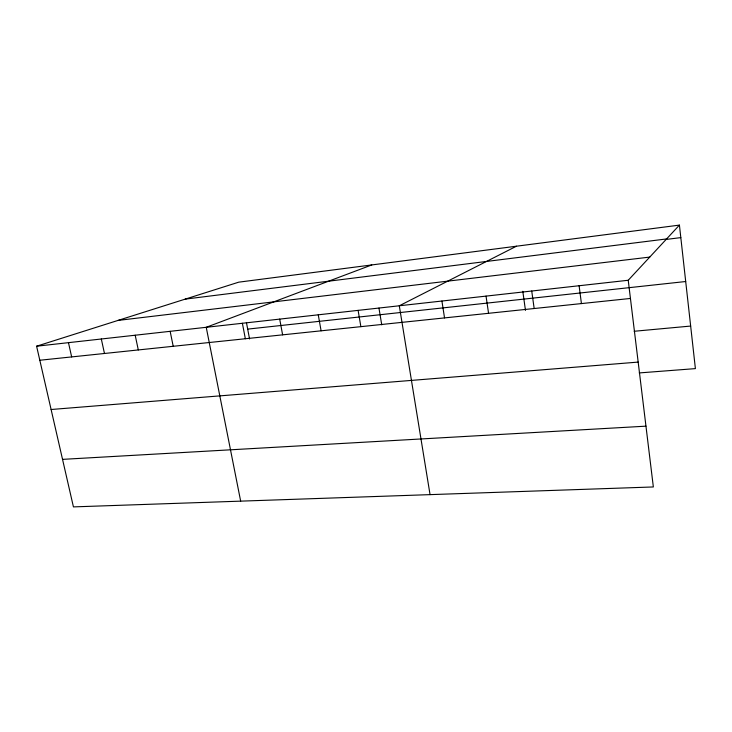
<?xml version="1.0" encoding="UTF-8"?>
<svg xmlns="http://www.w3.org/2000/svg" width="732" height="732" viewBox="0 0 732 732"><rect width="100%" height="100%" fill="white"/><g stroke="black" fill="none" stroke-linecap="round" stroke-linejoin="round"><path stroke-width="1.1" d="M628.23 280.264L653.347 486.954L73.429 506.892L36.6 346.209L628.23 280.264L679.424 225.108L695.4 368.617L639.246 372.927M516.463 246.208L399.297 305.784L430.05 494.631M371.764 264.947L206.232 327.296L240.663 501.146M36.6 346.209L238.733 282.168L679.424 225.108M185.223 299.123L666.587 238.934M665.388 239.529L680.815 237.607M117.971 320.424L649.751 257.088M247.681 329.116L685.701 281.518M39.821 360.245L630.444 298.455M634.187 331.267L690.66 326.06M51.112 409.508L638.176 362.093M62.531 459.367L645.963 426.161M68.469 342.658L71.654 356.914M101.318 338.989L104.466 353.483M135.191 335.219L138.302 349.942M170.153 331.322L173.21 346.291M242.383 323.27L245.348 338.742M246.419 322.473L249.557 338.962M279.706 319.106L282.616 334.844M318.255 314.815L321.101 330.818M358.104 310.377L360.876 326.655M378.956 308.09L381.747 324.862M441.918 301.035L444.534 317.908M486.03 296.112L488.564 313.296M522.794 291.309L525.475 310.405M531.734 291.016L534.168 308.529M579.104 285.736L581.428 303.588"/></g></svg>
